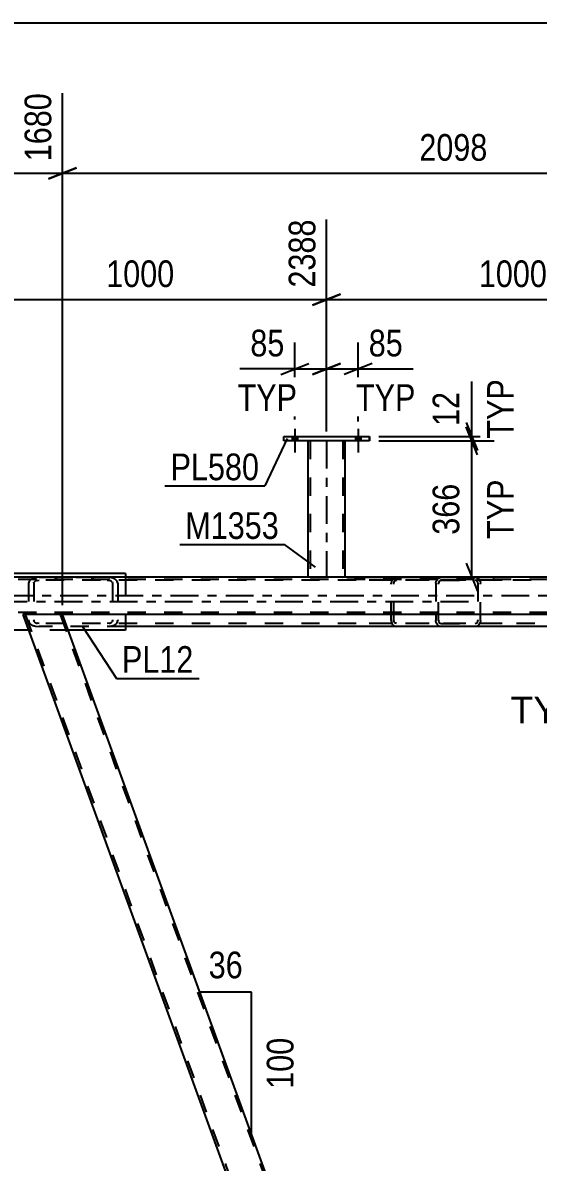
# Model space of a CAD drawing. Header units: millimetres. Extents: x -815 to 374, y -743 to 98.
# Drawn here: x -711 to -655.6, y -611.4 to -489.1 of the extents above; entities that cross this region are included whole.
import ezdxf

# ---------------------------------------------------------------- set-up
doc = ezdxf.new("R2010")
doc.units = ezdxf.units.MM
doc.linetypes.add('DXK_LINE_DOT2', pattern=[3.9198, 1.9599, -1.9599])
doc.linetypes.add('DXK_LINE_DOT3', pattern=[5.9187, 2.979, -0.9799, 0.9799, -0.9799])
doc.styles.add('Arial', font='ARIAL.TTF', dxfattribs={"height": 0.2})
doc.styles.add('Arial Narrow', font='ARIALN.TTF', dxfattribs={"height": 0.2})

# ---------------------------------------------------------------- blocks, each defined once
blk = doc.blocks.new('Bolt-232933173-46741 - 8685')
at = {"linetype": 'Continuous'}
for points in [[(-681.48, -533.46), (-682.04, -533.46), (-682.04, -533.94), (-681.48, -533.94)], [(-681.48, -533.46), (-682.04, -533.46), (-682.04, -533.94), (-681.48, -533.94)], [(-674.68, -533.46), (-675.24, -533.46), (-675.24, -533.94), (-674.68, -533.94)], [(-674.68, -533.46), (-675.24, -533.46), (-675.24, -533.94), (-674.68, -533.94)]]:
    blk.add_hatch(color=1, dxfattribs=at).paths.add_polyline_path(points)
at = {"color": 1, "linetype": 'Continuous'}
for p, q in [((-681.76, -532.66), (-681.76, -535.18)), ((-681.76, -532.66), (-681.76, -535.18)), ((-674.96, -532.66), (-674.96, -535.18)), ((-674.96, -532.66), (-674.96, -535.18)), ((-682.04, -533.46), (-682.04, -533.94)), ((-682.04, -533.46), (-682.04, -533.94)), ((-681.48, -533.46), (-681.48, -533.94)), ((-681.48, -533.46), (-681.48, -533.94)), ((-675.24, -533.46), (-675.24, -533.94)), ((-675.24, -533.46), (-675.24, -533.94)), ((-674.68, -533.46), (-674.68, -533.94)), ((-674.68, -533.46), (-674.68, -533.94))]:
    blk.add_line(p, q, dxfattribs=at)
blk = doc.blocks.new('Part-232933173-8777 - 8685')
at = {"color": 2, "linetype": 'Continuous'}
for p, q in [((-706.71, -552.58), (-710.96, -552.58)), ((-710.96, -552.58), (-666.92, -673.58)), ((-663.85, -670.33), (-706.71, -552.58))]:
    blk.add_line(p, q, dxfattribs=at)
at = {"color": 7, "linetype": 'DXK_LINE_DOT2'}
for p, q in [((-710.71, -552.58), (-666.67, -673.58)), ((-706.96, -552.58), (-662.92, -673.58)), ((-662.67, -673.58), (-663.85, -670.33)), ((-666.92, -673.58), (-662.67, -673.58))]:
    blk.add_line(p, q, dxfattribs=at)
blk = doc.blocks.new('Part-232933173-8713 - 8685')
at = {"color": 7, "linetype": 'DXK_LINE_DOT2'}
for p, q in [((-710.27, -548.98), (-710.35, -549.22)), ((-709.77, -549.22), (-709.73, -549.1)), ((-709.19, -548.58), (-709.64, -548.63)), ((-709.41, -548.93), (-709.19, -548.9)), ((-709.19, -548.58), (-701.91, -548.58)), ((-659.5, -548.58), (-709.19, -548.58)), ((-659.5, -548.9), (-709.19, -548.9)), ((-701.47, -548.63), (-701.91, -548.58)), ((-701.91, -548.9), (-701.69, -548.93)), ((-701.37, -549.1), (-701.33, -549.22)), ((-700.75, -549.22), (-700.84, -548.98)), ((-710.35, -549.22), (-710.35, -553.22)), ((-709.77, -549.22), (-709.77, -553.22)), ((-701.33, -549.22), (-701.33, -553.22)), ((-700.75, -549.22), (-700.75, -553.22)), ((-710.35, -553.22), (-710.27, -553.47)), ((-709.73, -553.34), (-709.77, -553.22)), ((-709.64, -553.81), (-709.19, -553.86)), ((-709.19, -553.54), (-709.41, -553.52)), ((-659.5, -553.54), (-709.19, -553.54)), ((-699.95, -553.86), (-709.19, -553.86)), ((-699.95, -553.86), (-706.56, -553.86)), ((-701.69, -553.52), (-701.91, -553.54)), ((-701.91, -553.86), (-701.47, -553.81)), ((-701.33, -553.22), (-701.37, -553.34)), ((-700.84, -553.47), (-700.75, -553.22)), ((-659.5, -553.86), (-666.05, -553.86))]:
    blk.add_line(p, q, dxfattribs=at)
at = {"color": 7, "linetype": 'DXK_LINE_DOT3'}
blk.add_line((-663.14, -551.22), (-713.91, -551.22), dxfattribs=at)
at = {"color": 2, "linetype": 'Continuous'}
blk.add_line((-666.05, -553.86), (-699.95, -553.86), dxfattribs=at)
at = {"color": 7, "linetype": 'DXK_LINE_DOT2'}
for centre, radius, start, end in [((-709.46, -549.71), 1.09, 99.5182, 138.0638), ((-709.32, -549.46), 0.545, 99.5182, 138.0638), ((-701.78, -549.46), 0.545, 41.9363, 80.4819), ((-701.65, -549.71), 1.09, 41.9363, 80.4819), ((-709.46, -552.74), 1.09, 221.9363, 260.4819), ((-709.32, -552.98), 0.545, 221.9363, 260.4819), ((-701.78, -552.98), 0.545, 279.5182, 318.0638), ((-701.65, -552.74), 1.09, 279.5182, 318.0638)]:
    blk.add_arc(centre, radius, start, end, dxfattribs=at)
blk = doc.blocks.new('Part-232933173-8714 - 8685')
at = {"color": 7, "linetype": 'DXK_LINE_DOT2'}
for p, q in [((-666.63, -549.22), (-666.59, -548.98)), ((-666.59, -548.98), (-666.46, -548.77)), ((-666.46, -548.77), (-666.27, -548.63)), ((-666.32, -549.1), (-666.34, -549.22)), ((-666.26, -549), (-666.32, -549.1)), ((-666.27, -548.63), (-666.05, -548.58)), ((-666.16, -548.93), (-666.26, -549)), ((-666.05, -548.9), (-666.16, -548.93)), ((-624.65, -548.58), (-666.05, -548.58)), ((-666.05, -548.9), (-662.41, -548.9)), ((-625.04, -548.9), (-666.05, -548.9)), ((-662.41, -548.58), (-662.19, -548.63)), ((-662.3, -548.93), (-662.41, -548.9)), ((-662.21, -549), (-662.3, -548.93)), ((-662.14, -549.1), (-662.21, -549)), ((-662.19, -548.63), (-662, -548.77)), ((-662.12, -549.22), (-662.14, -549.1)), ((-662, -548.77), (-661.87, -548.98)), ((-661.87, -548.98), (-661.83, -549.22)), ((-632.43, -548.98), (-632.52, -549.22)), ((-631.94, -549.22), (-631.89, -549.1)), ((-631.35, -548.58), (-631.8, -548.63)), ((-631.58, -548.93), (-631.35, -548.9)), ((-624.65, -548.9), (-631.35, -548.9)), ((-625.22, -548.9), (-625.22, -548.58)), ((-624.43, -548.63), (-624.65, -548.58)), ((-624.65, -548.9), (-624.54, -548.93)), ((-624.54, -548.93), (-624.44, -549)), ((-624.44, -549), (-624.38, -549.1)), ((-624.24, -548.77), (-624.43, -548.63)), ((-624.38, -549.1), (-624.36, -549.22)), ((-624.11, -548.98), (-624.24, -548.77)), ((-624.07, -549.22), (-624.11, -548.98)), ((-666.63, -549.22), (-666.63, -552.58)), ((-666.34, -553.22), (-666.34, -549.22)), ((-662.12, -549.22), (-662.12, -553.22)), ((-661.83, -553.22), (-661.83, -549.22)), ((-632.52, -549.22), (-632.52, -553.22)), ((-631.94, -549.22), (-631.94, -553.22)), ((-624.36, -553.22), (-624.36, -549.22)), ((-624.07, -553.22), (-624.07, -549.22)), ((-666.34, -553.22), (-666.32, -553.34)), ((-666.32, -553.34), (-666.26, -553.45)), ((-666.26, -553.45), (-666.16, -553.52)), ((-666.16, -553.52), (-666.05, -553.54)), ((-666.05, -553.54), (-662.41, -553.54)), ((-624.65, -553.54), (-666.05, -553.54)), ((-662.41, -553.54), (-662.3, -553.52)), ((-662.19, -553.81), (-662.41, -553.86)), ((-662.3, -553.52), (-662.21, -553.45)), ((-662.21, -553.45), (-662.14, -553.34)), ((-662, -553.67), (-662.19, -553.81)), ((-662.14, -553.34), (-662.12, -553.22)), ((-661.87, -553.47), (-662, -553.67)), ((-661.83, -553.22), (-661.87, -553.47)), ((-624.65, -553.86), (-633.32, -553.86)), ((-632.52, -553.22), (-632.43, -553.47)), ((-631.89, -553.34), (-631.94, -553.22)), ((-631.8, -553.81), (-631.35, -553.86)), ((-631.35, -553.54), (-631.58, -553.52)), ((-625.22, -553.86), (-625.22, -553.54)), ((-624.54, -553.52), (-624.65, -553.54)), ((-624.65, -553.86), (-624.43, -553.81)), ((-624.44, -553.45), (-624.54, -553.52)), ((-624.38, -553.34), (-624.44, -553.45)), ((-624.43, -553.81), (-624.24, -553.67)), ((-624.36, -553.22), (-624.38, -553.34)), ((-624.24, -553.67), (-624.11, -553.47)), ((-624.11, -553.47), (-624.07, -553.22))]:
    blk.add_line(p, q, dxfattribs=at)
at = {"color": 2, "linetype": 'Continuous'}
for p, q in [((-666.63, -552.58), (-666.63, -553.22)), ((-666.59, -553.47), (-666.63, -553.22)), ((-666.46, -553.67), (-666.59, -553.47)), ((-666.27, -553.81), (-666.46, -553.67)), ((-666.05, -553.86), (-666.27, -553.81)), ((-633.32, -553.86), (-666.05, -553.86))]:
    blk.add_line(p, q, dxfattribs=at)
at = {"color": 7, "linetype": 'DXK_LINE_DOT2'}
for centre, radius, start, end in [((-631.62, -549.71), 1.09, 99.5182, 138.0638), ((-631.49, -549.46), 0.545, 99.5182, 138.0638), ((-631.62, -552.74), 1.09, 221.9363, 260.4819), ((-631.49, -552.98), 0.545, 221.9363, 260.4819)]:
    blk.add_arc(centre, radius, start, end, dxfattribs=at)
blk = doc.blocks.new('Part-232933173-8807 - 8685')
at = {"color": 2, "linetype": 'Continuous'}
for p, q in [((-627.15, -552.58), (-663.85, -670.33)), ((-625.83, -552.58), (-627.15, -552.58)), ((-624.28, -556.83), (-625.83, -552.58)), ((-624.28, -556.83), (-660.67, -673.58)), ((-662.67, -673.58), (-663.85, -670.33))]:
    blk.add_line(p, q, dxfattribs=at)
at = {"color": 7, "linetype": 'DXK_LINE_DOT2'}
for p, q in [((-626.9, -552.58), (-663.71, -670.7)), ((-624.42, -556.46), (-660.93, -673.58)), ((-660.67, -673.58), (-662.67, -673.58))]:
    blk.add_line(p, q, dxfattribs=at)
blk = doc.blocks.new('Part-232933173-8833 - 8685')
at = {"color": 7, "linetype": 'DXK_LINE_DOT2'}
for p, q in [((-667.94, -548.58), (-673.77, -548.58)), ((-667.94, -548.9), (-673.77, -548.9)), ((-671.39, -548.98), (-671.44, -549.22)), ((-671.27, -548.77), (-671.39, -548.98)), ((-671.08, -548.63), (-671.27, -548.77)), ((-671.15, -549.22), (-671.12, -549.1)), ((-671.12, -549.1), (-671.06, -549)), ((-670.85, -548.58), (-671.08, -548.63)), ((-671.06, -549), (-670.97, -548.93)), ((-670.97, -548.93), (-670.85, -548.9)), ((-671.44, -553.22), (-671.44, -549.22)), ((-671.15, -553.22), (-671.15, -549.22)), ((-667.94, -553.54), (-673.77, -553.54)), ((-667.94, -553.86), (-673.77, -553.86)), ((-671.44, -553.22), (-671.39, -553.47)), ((-671.39, -553.47), (-671.27, -553.67)), ((-671.27, -553.67), (-671.08, -553.81)), ((-671.12, -553.34), (-671.15, -553.22)), ((-671.06, -553.45), (-671.12, -553.34)), ((-671.08, -553.81), (-670.85, -553.86)), ((-670.97, -553.52), (-671.06, -553.45)), ((-670.85, -553.54), (-670.97, -553.52))]:
    blk.add_line(p, q, dxfattribs=at)
blk = doc.blocks.new('Part-232933173-8855 - 8685')
at = {"color": 7, "linetype": 'DXK_LINE_DOT2'}
for p, q in [((-718.45, -548.18), (-718.45, -552.58)), ((-716.36, -548.18), (-718.45, -548.18)), ((-699.95, -548.58), (-699.95, -552.58)), ((-706.1, -554.26), (-710.35, -554.26))]:
    blk.add_line(p, q, dxfattribs=at)
at = {"color": 2, "linetype": 'Continuous'}
for p, q in [((-699.95, -548.18), (-716.36, -548.18)), ((-699.95, -548.18), (-699.95, -548.58)), ((-718.45, -552.58), (-718.45, -554.26)), ((-699.95, -552.58), (-699.95, -554.26)), ((-710.35, -554.26), (-718.45, -554.26)), ((-699.95, -554.26), (-706.1, -554.26))]:
    blk.add_line(p, q, dxfattribs=at)
blk = doc.blocks.new('Part-232933173-8916 - 8685')
at = {"color": 7, "linetype": 'DXK_LINE_DOT2'}
for p, q in [((-58.82, -548.82), (-738.27, -548.82)), ((-58.82, -548.58), (-720.36, -548.58)), ((-676.36, -548.58), (-680.36, -548.58)), ((-58.82, -552.34), (-738.27, -552.34)), ((-706.71, -552.58), (-710.96, -552.58))]:
    blk.add_line(p, q, dxfattribs=at)
at = {"color": 2, "linetype": 'Continuous'}
for p, q in [((-680.36, -548.58), (-716.36, -548.58)), ((-640.36, -548.58), (-676.36, -548.58)), ((-627.15, -552.58), (-706.71, -552.58))]:
    blk.add_line(p, q, dxfattribs=at)
at = {"color": 7, "linetype": 'DXK_LINE_DOT3'}
blk.add_line((-58.82, -550.58), (-738.27, -550.58), dxfattribs=at)
blk = doc.blocks.new('Part-232933173-46675 - 8685')
at = {"color": 2, "linetype": 'Continuous'}
for p, q in [((-680.36, -533.94), (-680.36, -548.58)), ((-676.36, -548.58), (-676.36, -533.94)), ((-676.36, -548.58), (-680.36, -548.58))]:
    blk.add_line(p, q, dxfattribs=at)
at = {"color": 7, "linetype": 'DXK_LINE_DOT2'}
for p, q in [((-676.36, -533.94), (-680.36, -533.94)), ((-680.12, -533.94), (-680.12, -548.58)), ((-676.6, -533.94), (-676.6, -548.58)), ((-680.36, -548.58), (-680.36, -548.58)), ((-680.36, -548.58), (-680.36, -548.58)), ((-680.36, -548.58), (-680.36, -548.58)), ((-676.65, -548.58), (-676.62, -548.58)), ((-676.62, -548.58), (-676.65, -548.58)), ((-676.6, -548.58), (-676.62, -548.58)), ((-676.62, -548.58), (-676.6, -548.58)), ((-676.36, -548.58), (-676.39, -548.58)), ((-676.36, -548.58), (-676.36, -548.58)), ((-676.36, -548.58), (-676.36, -548.58)), ((-676.36, -548.58), (-676.36, -548.58))]:
    blk.add_line(p, q, dxfattribs=at)
at = {"color": 7, "linetype": 'DXK_LINE_DOT3'}
blk.add_line((-678.36, -533.94), (-678.36, -548.58), dxfattribs=at)
blk = doc.blocks.new('Part-232933173-46676 - 8685')
at = {"color": 2, "linetype": 'Continuous'}
for p, q in [((-682.96, -533.46), (-673.76, -533.46)), ((-682.96, -533.94), (-682.96, -533.46)), ((-673.76, -533.94), (-682.96, -533.94)), ((-673.76, -533.94), (-673.76, -533.46))]:
    blk.add_line(p, q, dxfattribs=at)
at = {"color": 7, "linetype": 'DXK_LINE_DOT2'}
for p, q in [((-682.96, -533.94), (-682.96, -533.46)), ((-673.76, -533.46), (-673.76, -533.94))]:
    blk.add_line(p, q, dxfattribs=at)
blk = doc.blocks.new('StraightDimension-232933173-38310 - 8685')
at = {"color": 7, "linetype": 'Continuous'}
for p, q in [((-706.71, -551.58), (-706.71, -496.61)), ((-622.78, -551.58), (-622.78, -496.61)), ((-705.21, -504.62), (-708.21, -505.82)), ((-624.28, -505.82), (-621.28, -504.62)), ((-706.71, -505.22), (-622.78, -505.22))]:
    blk.add_line(p, q, dxfattribs=at)
at = {"color": 0}
blk.add_wipeout([(-660.49, -504.47), (-660.49, -500.27), (-669, -500.27), (-669, -504.47)], dxfattribs=at)
at = {"color": 3, "style": 'Arial Narrow'}
blk.add_text('2098', height=2.863, dxfattribs=at).set_placement((-668.4, -503.87))
at = {"color": 0, "linetype": 'Continuous'}
blk.add_wipeout([(-623.38, -496.01), (-627.58, -496.01), (-627.58, -504.52), (-623.38, -504.52)], dxfattribs=at)
at = {"color": 3, "linetype": 'Continuous', "style": 'Arial Narrow'}
blk.add_text('3778', height=2.863, rotation=90.0002, dxfattribs=at).set_placement((-623.98, -503.92))
blk = doc.blocks.new('StraightDimension-232933173-59594 - 8685')
at = {"color": 7, "linetype": 'Continuous'}
for p, q in [((-718.36, -532.94), (-718.36, -510.17)), ((-678.36, -532.94), (-678.36, -510.17)), ((-716.86, -518.18), (-719.86, -519.38)), ((-679.86, -519.38), (-676.86, -518.18)), ((-718.36, -518.78), (-678.36, -518.78))]:
    blk.add_line(p, q, dxfattribs=at)
at = {"color": 0}
blk.add_wipeout([(-694.1, -518.03), (-694.1, -513.83), (-702.61, -513.83), (-702.61, -518.03)], dxfattribs=at)
at = {"color": 3, "style": 'Arial Narrow'}
blk.add_text('1000', height=2.863, dxfattribs=at).set_placement((-702.01, -517.43))
at = {"color": 0, "linetype": 'Continuous'}
blk.add_wipeout([(-678.96, -509.57), (-683.16, -509.57), (-683.16, -518.08), (-678.96, -518.08)], dxfattribs=at)
at = {"color": 3, "linetype": 'Continuous', "style": 'Arial Narrow'}
blk.add_text('2388', height=2.863, rotation=90.0002, dxfattribs=at).set_placement((-679.56, -517.48))
blk = doc.blocks.new('AngleDimension-232933173-27018 - 8685')
at = {"color": 7, "linetype": 'Continuous'}
for p, q in [((-691.85, -593.4), (-691.95, -593.12)), ((-686.41, -593.12), (-691.95, -593.12)), ((-686.41, -608.35), (-691.95, -593.12)), ((-686.41, -608.35), (-686.41, -593.12))]:
    blk.add_line(p, q, dxfattribs=at)
at = {"color": 0}
for points in [[(-686.75, -592.22), (-686.75, -588.02), (-691.61, -588.02), (-691.61, -592.22)], [(-681.31, -597.39), (-685.51, -597.39), (-685.51, -604.08), (-681.31, -604.08)]]:
    blk.add_wipeout(points, dxfattribs=at)
at = {"color": 3, "style": 'Arial Narrow'}
blk.add_text('36', height=2.863, dxfattribs=at).set_placement((-691.01, -591.62))
blk.add_text('100', height=2.863, rotation=90.0002, dxfattribs=at).set_placement((-681.91, -603.48))
blk = doc.blocks.new('StraightDimension-232933173-38311 - 8685')
at = {"color": 7, "linetype": 'Continuous'}
for p, q in [((-706.71, -551.58), (-706.71, -496.61)), ((-766.5, -543.08), (-766.5, -502.09)), ((-765, -504.62), (-768, -505.82)), ((-708.21, -505.82), (-705.21, -504.62)), ((-766.5, -505.22), (-706.71, -505.22))]:
    blk.add_line(p, q, dxfattribs=at)
at = {"color": 0}
blk.add_wipeout([(-732.35, -504.47), (-732.35, -500.27), (-740.86, -500.27), (-740.86, -504.47)], dxfattribs=at)
at = {"color": 3, "style": 'Arial Narrow'}
blk.add_text('1680', height=2.863, dxfattribs=at).set_placement((-740.26, -503.87))
at = {"color": 0, "linetype": 'Continuous'}
for points in [[(-707.31, -496.01), (-711.51, -496.01), (-711.51, -504.52), (-707.31, -504.52)], [(-767.1, -501.49), (-771.3, -501.49), (-771.3, -504.52), (-767.1, -504.52)]]:
    blk.add_wipeout(points, dxfattribs=at)
at = {"color": 3, "linetype": 'Continuous', "style": 'Arial Narrow'}
for s, height, p in [('1680', 2.863, (-707.91, -503.92)), ('0', 2.86, (-767.7, -503.92))]:
    blk.add_text(s, height=height, rotation=90.0002, dxfattribs=at).set_placement(p)
blk = doc.blocks.new('StraightDimension-232933173-38321 - 8685')
at = {"color": 7, "linetype": 'Continuous'}
blk.add_line((-766.5, -489.06), (-58.82, -489.06), dxfattribs=at)
blk = doc.blocks.new('StraightDimension-232933173-59593 - 8685')
at = {"color": 7, "linetype": 'Continuous'}
for p, q in [((-678.36, -532.94), (-678.36, -510.17)), ((-638.36, -532.94), (-638.36, -510.17)), ((-676.86, -518.18), (-679.86, -519.38)), ((-639.86, -519.38), (-636.86, -518.18)), ((-678.36, -518.78), (-638.36, -518.78))]:
    blk.add_line(p, q, dxfattribs=at)
at = {"color": 0}
blk.add_wipeout([(-654.1, -518.03), (-654.1, -513.83), (-662.61, -513.83), (-662.61, -518.03)], dxfattribs=at)
at = {"color": 3, "style": 'Arial Narrow'}
blk.add_text('1000', height=2.863, dxfattribs=at).set_placement((-662.01, -517.43))
at = {"color": 0, "linetype": 'Continuous'}
blk.add_wipeout([(-638.96, -509.57), (-643.16, -509.57), (-643.16, -518.08), (-638.96, -518.08)], dxfattribs=at)
at = {"color": 3, "linetype": 'Continuous', "style": 'Arial Narrow'}
blk.add_text('3388', height=2.863, rotation=90.0002, dxfattribs=at).set_placement((-639.56, -517.48))
blk = doc.blocks.new('StraightDimension-232933173-59737 - 8685')
at = {"color": 7, "linetype": 'Continuous'}
for p, q in [((-678.36, -532.94), (-678.36, -523.37)), ((-674.96, -531.86), (-674.96, -523.37)), ((-679.86, -526.82), (-676.86, -525.62)), ((-673.46, -525.62), (-676.46, -526.82)), ((-678.36, -526.22), (-674.96, -526.22)), ((-674.96, -526.22), (-669.05, -526.22)), ((-674.96, -526.22), (-669.05, -526.22))]:
    blk.add_line(p, q, dxfattribs=at)
at = {"color": 0}
blk.add_wipeout([(-669.58, -525.47), (-669.58, -521.27), (-674.43, -521.27), (-674.43, -525.47)], dxfattribs=at)
at = {"color": 0, "linetype": 'Continuous'}
blk.add_wipeout([(-668.21, -531.32), (-668.21, -527.12), (-675.8, -527.12), (-675.8, -531.32)], dxfattribs=at)
at = {"color": 3, "style": 'Arial Narrow'}
blk.add_text('85', height=2.863, dxfattribs=at).set_placement((-673.83, -524.87))
at = {"color": 3, "linetype": 'Continuous', "style": 'Arial Narrow'}
blk.add_text('TYP', height=2.863, dxfattribs=at).set_placement((-675.2, -530.72))
blk = doc.blocks.new('StraightDimension-232933173-59738 - 8685')
at = {"color": 7, "linetype": 'Continuous'}
for p, q in [((-681.76, -531.66), (-681.76, -523.37)), ((-678.36, -532.94), (-678.36, -523.37)), ((-683.26, -526.82), (-680.26, -525.62)), ((-676.86, -525.62), (-679.86, -526.82)), ((-681.76, -526.22), (-687.66, -526.22)), ((-681.76, -526.22), (-687.66, -526.22)), ((-681.76, -526.22), (-678.36, -526.22))]:
    blk.add_line(p, q, dxfattribs=at)
at = {"color": 0}
blk.add_wipeout([(-682.28, -525.47), (-682.28, -521.27), (-687.14, -521.27), (-687.14, -525.47)], dxfattribs=at)
at = {"color": 0, "linetype": 'Continuous'}
blk.add_wipeout([(-680.92, -531.32), (-680.92, -527.12), (-688.51, -527.12), (-688.51, -531.32)], dxfattribs=at)
at = {"color": 3, "style": 'Arial Narrow'}
blk.add_text('85', height=2.863, dxfattribs=at).set_placement((-686.54, -524.87))
at = {"color": 3, "linetype": 'Continuous', "style": 'Arial Narrow'}
blk.add_text('TYP', height=2.863, dxfattribs=at).set_placement((-687.91, -530.72))
blk = doc.blocks.new('StraightDimension-232933173-59756 - 8685')
at = {"color": 7, "linetype": 'Continuous'}
for p, q in [((-662.76, -533.46), (-662.76, -527.56)), ((-662.76, -533.46), (-662.76, -527.56)), ((-663.36, -531.96), (-662.16, -534.96)), ((-662.16, -535.44), (-663.36, -532.44)), ((-672.76, -533.46), (-660.36, -533.46)), ((-672.76, -533.94), (-660.36, -533.94)), ((-662.76, -533.94), (-662.76, -533.46))]:
    blk.add_line(p, q, dxfattribs=at)
at = {"color": 0, "linetype": 'Continuous'}
blk.add_wipeout([(-657.66, -526.71), (-661.86, -526.71), (-661.86, -534.3), (-657.66, -534.3)], dxfattribs=at)
at = {"color": 0}
blk.add_wipeout([(-663.51, -528.08), (-667.71, -528.08), (-667.71, -532.94), (-663.51, -532.94)], dxfattribs=at)
at = {"color": 3, "linetype": 'Continuous', "style": 'Arial Narrow'}
blk.add_text('TYP', height=2.863, rotation=90.0002, dxfattribs=at).set_placement((-658.26, -533.7))
at = {"color": 3, "style": 'Arial Narrow'}
blk.add_text('12', height=2.863, rotation=90.0002, dxfattribs=at).set_placement((-664.11, -532.34))
blk = doc.blocks.new('StraightDimension-232933173-59757 - 8685')
at = {"color": 7, "linetype": 'Continuous'}
for p, q in [((-662.16, -535.44), (-663.36, -532.44)), ((-672.76, -533.94), (-660.36, -533.94)), ((-662.76, -548.58), (-662.76, -533.94)), ((-663.36, -547.08), (-662.16, -550.08)), ((-675.39, -548.58), (-660.36, -548.58))]:
    blk.add_line(p, q, dxfattribs=at)
at = {"color": 0}
blk.add_wipeout([(-663.51, -537.92), (-667.71, -537.92), (-667.71, -544.61), (-663.51, -544.61)], dxfattribs=at)
at = {"color": 0, "linetype": 'Continuous'}
blk.add_wipeout([(-657.66, -537.47), (-661.86, -537.47), (-661.86, -545.06), (-657.66, -545.06)], dxfattribs=at)
at = {"color": 3, "style": 'Arial Narrow'}
blk.add_text('366', height=2.863, rotation=90.0002, dxfattribs=at).set_placement((-664.11, -544.01))
at = {"color": 3, "linetype": 'Continuous', "style": 'Arial Narrow'}
blk.add_text('TYP', height=2.863, rotation=90.0002, dxfattribs=at).set_placement((-658.26, -544.46))
blk = doc.blocks.new('Mark-232933173-59898 - 8685')
at = {"color": 0}
blk.add_wipeout([(-685.59, -538.16), (-685.59, -535.16), (-695.1, -535.16), (-695.1, -538.16)], dxfattribs=at)
blk.add_wipeout([(-685.59, -538.16), (-685.59, -535.16), (-695.1, -535.16), (-695.1, -538.16)], dxfattribs=at)
at = {"color": 30, "linetype": 'Continuous'}
for p in [(-682.58, -533.67), (-695.7, -538.76)]:
    blk.add_line(p, (-684.99, -538.76), dxfattribs=at)
at = {"color": 3, "style": 'Arial Narrow'}
blk.add_text('PL580', height=2.863, dxfattribs=at).set_placement((-695.1, -538.16))
blk = doc.blocks.new('WeldMark-232933173-10084 - 8685')
at = {"linetype": 'Continuous'}
blk.add_hatch(color=30, dxfattribs=at).paths.add_polyline_path([(-629.46, -554.64), (-627.15, -552.58), (-628.22, -555.48)])
at = {"color": 30, "linetype": 'Continuous'}
for p in [(-627.15, -552.58), (-646.94, -563.35)]:
    blk.add_line(p, (-634.51, -563.35), dxfattribs=at)
at = {"color": 3, "linetype": 'Continuous'}
for p, q in [((-646.94, -563.35), (-651.22, -559.07)), ((-646.94, -563.35), (-651.22, -567.64)), ((-641.76, -563.35), (-637.47, -563.35)), ((-637.47, -563.35), (-641.76, -567.64)), ((-641.76, -567.64), (-641.76, -563.35))]:
    blk.add_line(p, q, dxfattribs=at)
for start, end in [(90, 270), (270, 90)]:
    blk.add_arc((-634.51, -563.35), 1.5, start, end, dxfattribs=at)
at = {"color": 0}
blk.add_wipeout([(-642.41, -567.45), (-642.41, -564.05), (-645.04, -564.05), (-645.04, -567.45)], dxfattribs=at)
at = {"color": 3, "style": 'Arial'}
blk.add_text('6', height=2.87, dxfattribs=at).set_placement((-644.84, -567.25))
at = {"color": 0, "linetype": 'Continuous'}
blk.add_wipeout([(-650.84, -564.25), (-650.84, -561.25), (-658.61, -561.25), (-658.61, -564.25)], dxfattribs=at)
blk.add_wipeout([(-650.84, -564.25), (-650.84, -561.25), (-658.61, -561.25), (-658.61, -564.25)], dxfattribs=at)
at = {"color": 3, "linetype": 'Continuous', "style": 'Arial'}
blk.add_text('TYP', height=2.865, dxfattribs=at).set_placement((-658.61, -564.25))
blk = doc.blocks.new('Mark-232933173-59442 - 8685')
at = {"color": 0}
blk.add_wipeout([(-692.65, -558.83), (-692.65, -555.83), (-700.32, -555.83), (-700.32, -558.83)], dxfattribs=at)
blk.add_wipeout([(-692.65, -558.83), (-692.65, -555.83), (-700.32, -555.83), (-700.32, -558.83)], dxfattribs=at)
at = {"color": 30, "linetype": 'Continuous'}
for p, q in [((-704.57, -553.86), (-700.92, -559.43)), ((-700.92, -559.43), (-692.05, -559.43))]:
    blk.add_line(p, q, dxfattribs=at)
at = {"color": 3, "style": 'Arial Narrow'}
blk.add_text('PL12', height=2.863, dxfattribs=at).set_placement((-700.32, -558.83))
blk = doc.blocks.new('Mark-232933173-59827 - 8685')
at = {"color": 0}
blk.add_wipeout([(-683.47, -544.46), (-683.47, -541.46), (-693.52, -541.46), (-693.52, -544.46)], dxfattribs=at)
blk.add_wipeout([(-683.47, -544.46), (-683.47, -541.46), (-693.52, -541.46), (-693.52, -544.46)], dxfattribs=at)
at = {"color": 30, "linetype": 'Continuous'}
for p in [(-694.12, -545.06), (-679.55, -547.49)]:
    blk.add_line(p, (-682.87, -545.06), dxfattribs=at)
at = {"color": 3, "style": 'Arial Narrow'}
blk.add_text('M1353', height=2.863, dxfattribs=at).set_placement((-693.52, -544.46))

msp = doc.modelspace()

# ---------------------------------------------------------------- block references
for name in ['Bolt-232933173-46741 - 8685', 'Part-232933173-46676 - 8685', 'Part-232933173-46675 - 8685', 'Part-232933173-8916 - 8685', 'Part-232933173-8855 - 8685', 'Part-232933173-8713 - 8685', 'Part-232933173-8833 - 8685', 'Part-232933173-8714 - 8685', 'Part-232933173-8777 - 8685', 'Part-232933173-8807 - 8685']:
    msp.add_blockref(name, (0, 0))

# ---------------------------------------------------------------- next in the draw order: block references
for name in ['StraightDimension-232933173-38310 - 8685', 'WeldMark-232933173-10084 - 8685', 'Mark-232933173-59442 - 8685', 'AngleDimension-232933173-27018 - 8685']:
    msp.add_blockref(name, (0, 0))

# ---------------------------------------------------------------- next in the draw order: block references
msp.add_blockref('StraightDimension-232933173-59594 - 8685', (0, 0))

# ---------------------------------------------------------------- next in the draw order: block references
msp.add_blockref('StraightDimension-232933173-38311 - 8685', (0, 0))

# ---------------------------------------------------------------- next in the draw order: block references
msp.add_blockref('StraightDimension-232933173-38321 - 8685', (0, 0))

# ---------------------------------------------------------------- next in the draw order: block references
for name in ['StraightDimension-232933173-59593 - 8685', 'Mark-232933173-59898 - 8685', 'Mark-232933173-59827 - 8685']:
    msp.add_blockref(name, (0, 0))

# ---------------------------------------------------------------- next in the draw order: block references
msp.add_blockref('StraightDimension-232933173-59737 - 8685', (0, 0))

# ---------------------------------------------------------------- next in the draw order: block references
for name in ['StraightDimension-232933173-59738 - 8685', 'StraightDimension-232933173-59756 - 8685']:
    msp.add_blockref(name, (0, 0))

# ---------------------------------------------------------------- next in the draw order: block references
msp.add_blockref('StraightDimension-232933173-59757 - 8685', (0, 0))

doc.saveas('drawing.dxf')
